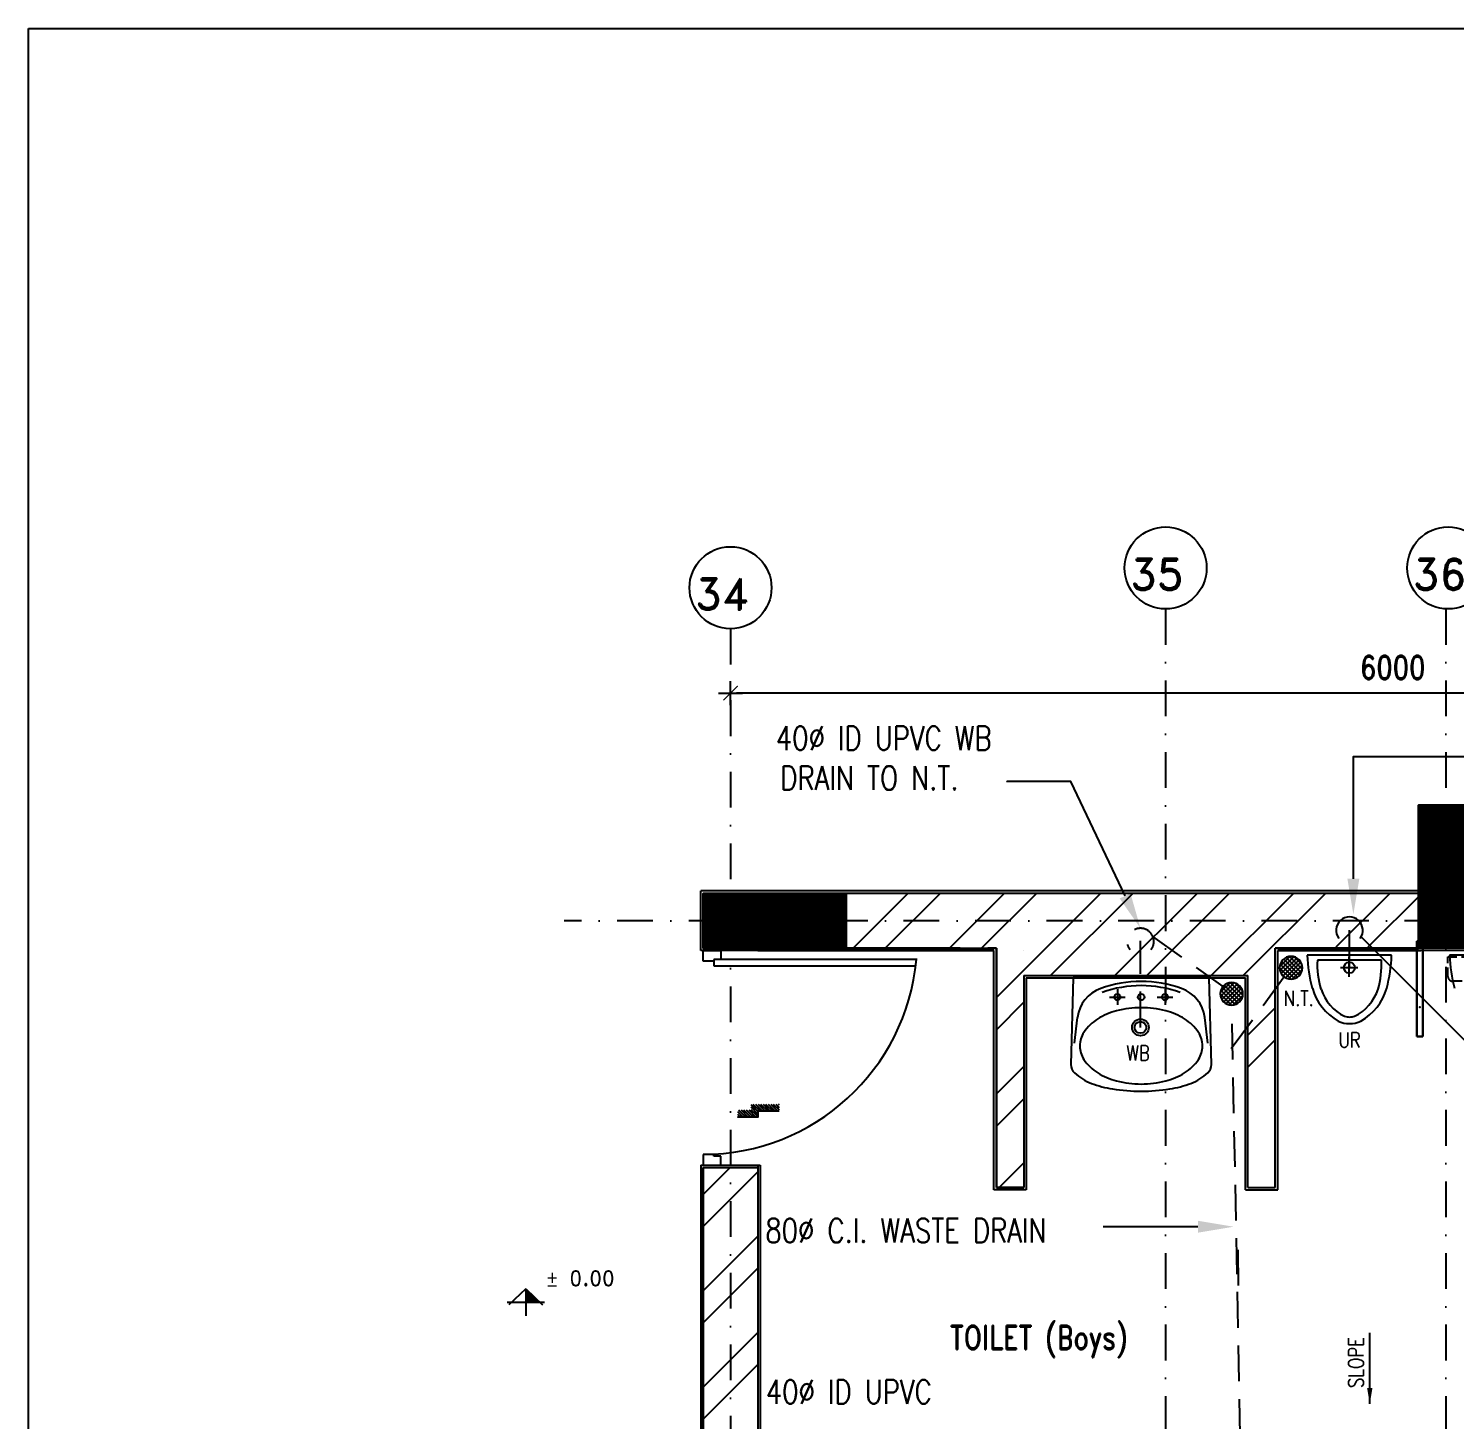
# Model space of a CAD drawing. Extents: x -437689 to -407696, y -55787 to -37037.
# Drawn here: x -437689 to -434699, y -39954 to -37037 of the extents above; entities that cross this region are included whole.
import ezdxf
from ezdxf.enums import TextEntityAlignment as Align

# ---------------------------------------------------------------- set-up
doc = ezdxf.new("R2010")
doc.units = 0
doc.header["$LTSCALE"] = 150
doc.header["$MEASUREMENT"] = 0
for name, pattern in [('DASHDOT', [1, 0.5, -0.25, 0, -0.25]), ('DASHED', [0.75, 0.5, -0.25]), ('HIDDEN2', [0.1875, 0.125, -0.0625])]:
    doc.linetypes.add(name, pattern=pattern)
doc.layers.get('0').update_dxf_attribs({"linetype": 'CONTINUOUS'})
doc.layers.get('DEFPOINTS').update_dxf_attribs({"linetype": 'CONTINUOUS'})
for name, color, linetype in [('2MM', 1, 'CONTINUOUS'), ('3MM', 3, 'CONTINUOUS'), ('5MM', 6, 'CONTINUOUS'), ('COL', 2, 'CONTINUOUS'), ('DIM', 6, 'CONTINUOUS'), ('DOOR', 31, 'CONTINUOUS'), ('DR', 6, 'CONTINUOUS'), ('DROP', 64, 'CONTINUOUS'), ('GRID', 252, 'DASHDOT'), ('SANITARY', 1, 'CONTINUOUS'), ('STR-QUOTA', 1, 'CONTINUOUS'), ('TEXT', 7, 'CONTINUOUS'), ('TXT', 7, 'CONTINUOUS'), ('WALL', 7, 'CONTINUOUS'), ('WASTE', 3, 'DASHED')]:
    doc.layers.add(name, color=color, linetype=linetype)
doc.styles.add('RD', font='ROMAND.shx', dxfattribs={"width": 0.8})
doc.styles.add('ROMAND', font='ROMAND', dxfattribs={"height": 300})
doc.styles.add('T', font='romans.shx', dxfattribs={"height": 450})
doc.styles.add('TESTI', font='ROMAND.SHX')

# ---------------------------------------------------------------- blocks, each defined once
blk = doc.blocks.new('*X0')
at = {"color": 0}
for p, q in [((12734.9, 9916.2), (12714.5, 9936.6)), ((12726.1, 9916.2), (12714.5, 9927.8)), ((12717.3, 9916.2), (12714.5, 9918.9)), ((12743.8, 9916.2), (12718.8, 9941.2)), ((12752.6, 9916.2), (12727.6, 9941.2)), ((12761.4, 9916.2), (12736.4, 9941.2)), ((12770.3, 9916.2), (12745.3, 9941.2)), ((12779.1, 9916.2), (12754.1, 9941.2)), ((12788, 9916.2), (12763, 9941.2)), ((12796.8, 9916.2), (12771.8, 9941.2)), ((12805.6, 9916.2), (12780.6, 9941.2)), ((12813.4, 9935), (12788.4, 9960)), ((12813.4, 9926.1), (12788.4, 9951.1)), ((12813.4, 9917.3), (12788.4, 9942.3)), ((12820.5, 9936.7), (12795.5, 9961.7)), ((12829.3, 9936.7), (12804.3, 9961.7)), ((12838.2, 9936.7), (12813.2, 9961.7)), ((12847, 9936.7), (12822, 9961.7)), ((12855.8, 9936.7), (12830.8, 9961.7)), ((12859.3, 9942.1), (12839.7, 9961.7)), ((12859.3, 9951), (12848.5, 9961.7)), ((12859.3, 9959.8), (12857.4, 9961.7))]:
    blk.add_line(p, q, dxfattribs=at)

msp = doc.modelspace()

# ---------------------------------------------------------------- linework, layer by layer
at = {"color": 0}
for p, q in [((-435065.2, -39004.2), (-435044.1, -38983.1)), ((-435064.7, -39012.5), (-435035.9, -38983.7)), ((-435062.1, -39018.8), (-435029.6, -38986.3)), ((-435061.2, -38993.2), (-435028.1, -39026.3)), ((-435058.2, -39023.7), (-435024.6, -38990.1)), ((-435056.9, -38988.6), (-435023.5, -39022)), ((-435051.5, -38985.1), (-435020, -39016.6)), ((-435044.7, -38983.2), (-435018.1, -39009.8)), ((-435035.1, -38983.9), (-435018.8, -39000.2)), ((-435065.4, -39006.7), (-435041.6, -39030.5)), ((-435064.1, -38999.1), (-435034, -39029.2)), ((-435062.1, -39018.8), (-435053.7, -39027.2)), ((-435053.1, -39027.5), (-435020.9, -38995.2)), ((-435046.7, -39029.9), (-435018.4, -39001.6)), ((-435038.2, -39030.2), (-435018.1, -39010.2)), ((-435189.9, -39058.8), (-435168.7, -39037.6)), ((-435189.3, -39067), (-435160.5, -39038.2)), ((-435188.7, -39053.6), (-435158.6, -39083.8)), ((-435186.7, -39073.3), (-435154.2, -39040.8)), ((-435185.8, -39047.7), (-435152.7, -39080.8)), ((-435182.8, -39078.3), (-435149.2, -39044.7)), ((-435181.6, -39043.1), (-435148.1, -39076.6)), ((-435177.8, -39082), (-435145.5, -39049.8)), ((-435176.1, -39039.7), (-435144.7, -39071.2)), ((-435169.3, -39037.7), (-435142.7, -39064.3)), ((-435159.7, -39038.4), (-435143.4, -39054.8)), ((-435190, -39061.2), (-435166.2, -39085)), ((-435186.7, -39073.3), (-435178.3, -39081.7)), ((-435171.3, -39084.5), (-435143, -39056.2)), ((-435162.8, -39084.8), (-435142.7, -39064.7))]:
    msp.add_line(p, q, dxfattribs=at)
at = {"color": 8}
for p, q in [((-434830.6, -38980.6), (-435007.7, -38980.6)), ((-434852, -38990.6), (-434986.3, -38990.6)), ((-434920.4, -38984.1), (-434920.4, -39025.7)), ((-434532.2, -38980.6), (-434709.4, -38980.6)), ((-434937.6, -39006.3), (-434901.2, -39006.3)), ((-435498.3, -39028.1), (-435503.3, -39209.6)), ((-435213.3, -39028.1), (-435498.3, -39028.1)), ((-435405.8, -39051.4), (-435405.8, -39084.7)), ((-435305.8, -39051.4), (-435305.8, -39084.7)), ((-435208.3, -39209.6), (-435213.3, -39028.1)), ((-435422.5, -39068.1), (-435389.2, -39068.1)), ((-435322.5, -39068.1), (-435289.2, -39068.1)), ((-435495.6, -39165.1), (-435489.2, -39111)), ((-435216.1, -39165.1), (-435222.4, -39111))]:
    msp.add_line(p, q, dxfattribs=at)
at = {"color": 8, "linetype": 'HIDDEN2'}
for p, q in [((-434712.5, -39024.9), (-434712.5, -38984.1)), ((-434712.5, -38984.1), (-434531.6, -38984.1)), ((-434541.7, -39035), (-434702.4, -39035))]:
    msp.add_line(p, q, dxfattribs=at)
at = {"color": 8}
for centre, radius in [((-434919.1, -39006.4), 11.5), ((-435405.8, -39068.1), 6.77), ((-435355.8, -39068.1), 6.77), ((-435305.8, -39068.1), 6.77), ((-435357.3, -39131.8), 17.5), ((-435357.3, -39131.8), 12.3)]:
    msp.add_circle(centre, radius, dxfattribs=at)
for centre, start, end in [((-435041.6, -39006.7), 90, 270), ((-435041.6, -39006.7), 270, 90), ((-435166.2, -39061.3), 90, 270), ((-435166.2, -39061.3), 270, 90)]:
    msp.add_arc(centre, 23.8, start, end)
for centre, radius, start, end in [((-434684, -38967.6), 324, 182.29, 194.6621), ((-434798.2, -38999.7), 188.3, 177.2241, 196.0171), ((-435040, -38999.7), 188.3, 343.9829, 2.7759), ((-435154.3, -38967.6), 324, 345.3379, 357.71), ((-434385.6, -38967.6), 324, 182.29, 194.6621), ((-435415.7, -39119.7), 74, 109.7205, 173.2872), ((-435355.8, -39286.7), 251.4, 70.2795, 109.7205), ((-435355.8, -39286.7), 242.5, 70.2795, 109.7205), ((-435296, -39119.7), 74, 6.7128, 70.2795), ((-434886.2, -39018.2), 115, 195.8507, 240.7224), ((-434885.3, -39020.5), 98.4, 198.4711, 243.4319), ((-434952.4, -39020.5), 98.4, 296.5681, 341.5289), ((-434951.5, -39018.2), 115, 299.2776, 344.1493), ((-435371.9, -39234.7), 142.1, 104.4333, 121.8551), ((-435355.8, -39297.1), 206.5, 90, 104.4333), ((-435355.8, -39297.1), 206.5, 75.5667, 90), ((-435339.8, -39234.7), 142.1, 58.1449, 75.5667), ((-434915.6, -39057.9), 52.4, 254.7817, 266.4121), ((-434922.1, -39057.9), 52.4, 273.5879, 285.2183), ((-435433.4, -39170.6), 51.1, 146.3116, 180), ((-435396.4, -39195.3), 95.7, 121.8551, 146.3116), ((-435315.3, -39195.3), 95.7, 33.6884, 58.1449), ((-435278.2, -39170.6), 51.1, 0, 33.6884), ((-434921.6, -39080.7), 43.2, 241.1669, 273.7628), ((-434916.1, -39080.7), 43.2, 266.2372, 298.8331), ((-435433.4, -39170.6), 51.1, 180, 213.6884), ((-435278.2, -39170.6), 51.1, 326.3116, 360), ((-435396.4, -39145.9), 95.7, 213.6884, 238.1449), ((-435315.3, -39145.9), 95.7, 301.8551, 326.3116), ((-435479.2, -39209.6), 24.1, 176.8439, 180), ((-435479.2, -39209.6), 24.1, 180, 227.4898), ((-435421, -39146.1), 110.3, 227.4898, 249.2086), ((-435371.9, -39106.5), 142.1, 238.1449, 255.5667), ((-435339.8, -39106.5), 142.1, 284.4333, 301.8551), ((-435290.7, -39146.1), 110.3, 290.7914, 312.5102), ((-435232.5, -39209.6), 24.1, 312.5102, 360), ((-435232.5, -39209.6), 24.1, 0, 3.1561), ((-435381.8, -39042.8), 220.8, 249.2086, 261.0621), ((-435355.8, -38877.9), 387.7, 261.0621, 270), ((-435355.8, -39044.1), 206.5, 255.5667, 270), ((-435355.8, -39044.1), 206.5, 270, 284.4333), ((-435355.8, -38877.9), 387.7, 270, 278.9379), ((-435329.9, -39042.8), 220.8, 278.9379, 290.7914)]:
    msp.add_arc(centre, radius, start, end, dxfattribs=at)
at = {"color": 8, "linetype": 'HIDDEN2'}
msp.add_arc((-434702.4, -39024.9), 10.1, 180, 270, dxfattribs=at)
at = {"layer": '2MM'}
for p, q in [((-436217, -38455.6), (-436217, -38405.6)), ((-436242, -38430.6), (-436192, -38430.6))]:
    msp.add_line(p, q, dxfattribs=at)
at = {"layer": '3MM', "color": 7}
for p, q in [((-436646.5, -39680.4), (-436681.8, -39713.5)), ((-436646.5, -39680.4), (-436646.5, -39736.7)), ((-436646.5, -39680.4), (-436611.1, -39713.5)), ((-436685.6, -39708), (-436607.3, -39708))]:
    msp.add_line(p, q, dxfattribs=at)
msp.add_solid([(-436646.5, -39680.4), (-436646.5, -39708), (-436617, -39708)], dxfattribs=at)
at = {"layer": '5MM'}
msp.add_lwpolyline([(-436115.2, -39307.7), (-436159.5, -39307.7), (-436159.5, -39320), (-436202.1, -39320)], dxfattribs=at)
at = {"layer": 'COL'}
for p, q in [((-434659.5, -38665.6), (-434774.5, -38665.6)), ((-434659.5, -38665.6), (-434774.5, -38665.6)), ((-435974.5, -38850.6), (-435974.5, -38965.6)), ((-435974.5, -38850.6), (-435974.5, -38965.6))]:
    msp.add_line(p, q, dxfattribs=at)
at = {"layer": 'COL', "const_width": 115}
for points in [[(-434717, -38665.6), (-434717, -38965.6)], [(-435974.5, -38908.1), (-436274.5, -38908.1)]]:
    msp.add_lwpolyline(points, dxfattribs=at)
at = {"layer": 'COL'}
for points in [[(-434659.5, -38665.6), (-434659.5, -38965.6), (-434659.5, -38965.6), (-434774.5, -38965.6), (-434774.5, -38665.6)], [(-435974.5, -38850.6), (-436274.5, -38850.6), (-436274.5, -38850.6), (-436274.5, -38965.6), (-435974.5, -38965.6)]]:
    msp.add_lwpolyline(points, close=True, dxfattribs=at)
at = {"layer": 'DEFPOINTS', "color": 8}
for p, q in [((-435498.3, -39028.1), (-435503.3, -39209.6)), ((-435213.3, -39028.1), (-435498.3, -39028.1)), ((-435208.3, -39209.6), (-435213.3, -39028.1))]:
    msp.add_line(p, q, dxfattribs=at)
for centre, radius, start, end in [((-435479.2, -39209.6), 24.1, 180, 227.4898), ((-435421, -39146.1), 110.3, 227.4898, 249.2086), ((-435290.7, -39146.1), 110.3, 290.7914, 312.5102), ((-435232.5, -39209.6), 24.1, 312.5102, 360), ((-435232.5, -39209.6), 24.1, 0, 3.1561), ((-435381.8, -39042.8), 220.8, 249.2086, 261.0621), ((-435355.8, -38877.9), 387.7, 261.0621, 270), ((-435355.8, -38877.9), 387.7, 270, 278.9379), ((-435329.9, -39042.8), 220.8, 278.9379, 290.7914)]:
    msp.add_arc(centre, radius, start, end, dxfattribs=at)
at = {"layer": 'DIM', "color": 7, "const_width": 2.5}
msp.add_lwpolyline([(-436202, -38415.6), (-436232, -38445.6)], dxfattribs=at)
at = {"layer": 'DOOR', "color": 8}
for p, q in [((-436274.5, -38993.1), (-436274.5, -38970.6)), ((-436274.5, -38970.6), (-436237, -38970.6)), ((-436252, -38993.1), (-436274.5, -38993.1)), ((-435825.5, -38989.3), (-436252, -38989.3)), ((-436252, -38989.3), (-436252, -39002.5)), ((-436237, -38989.3), (-436252, -38989.3)), ((-436252, -38989.3), (-436252, -38993.1)), ((-436237, -38970.6), (-436237, -38989.3)), ((-436252, -39002.5), (-435829.1, -39002.5)), ((-436274.5, -39398.1), (-436274.5, -39420.6)), ((-436252, -39398.1), (-436274.5, -39398.1)), ((-436252, -39401.8), (-436252, -39398.1)), ((-436237, -39401.8), (-436252, -39401.8)), ((-436237, -39420.6), (-436237, -39401.8)), ((-436274.5, -39420.6), (-436237, -39420.6))]:
    msp.add_line(p, q, dxfattribs=at)
msp.add_arc((-436275, -38948.5), 449.6, 270.0549, 354.7841, dxfattribs=at)
at = {"layer": 'DR', "linetype": 'CONTINUOUS', "ltscale": 900}
for p, q in [((-434919.1, -39006.4), (-434919.1, -38928.2)), ((-434355.1, -39481.6), (-434894.6, -38942))]:
    msp.add_line(p, q, dxfattribs=at)
for points in [[(-434910.8, -38820), (-434910.8, -38563.8), (-434496.4, -38563.8), (-434496.4, -38266.6), (-434247.8, -38266.6), (-434197.4, -38266.6)], [(-435389.5, -38856.1), (-435503.3, -38615.7), (-435637.3, -38615.7), (-435637.3, -38615.7)], [(-435236.8, -39549.9), (-435385.2, -39549.9), (-435435.6, -39549.9)]]:
    msp.add_lwpolyline(points, dxfattribs=at)
msp.add_arc((-434919.1, -38928.2), 28.1, 323.1301, 216.8699, dxfattribs=at)
for points in [[(-434898.3, -38820), (-434910.8, -38895), (-434923.3, -38820)], [(-435378.2, -38850.7), (-435357.3, -38923.8), (-435400.8, -38861.4)], [(-435236.8, -39537.4), (-435161.8, -39549.9), (-435236.8, -39562.4)]]:
    msp.add_solid(points, dxfattribs=at)
at = {"layer": 'GRID'}
for p, q in [((-435304.5, -38254.2), (-435304.5, -43799.9)), ((-434717, -38254.2), (-434717, -43799.9)), ((-436217, -38295.6), (-436217, -43799.9)), ((-432777.2, -38908.3), (-436565.5, -38908.3))]:
    msp.add_line(p, q, dxfattribs=at)
at = {"layer": 'SANITARY'}
for p, q in [((-434765, -38950.6), (-434777.5, -38950.6)), ((-434777.5, -38950.6), (-434777.5, -39150.6)), ((-434765, -38950.6), (-434777.5, -38950.6)), ((-434777.5, -38950.6), (-434777.5, -39150.6)), ((-434777.5, -39150.6), (-434777.5, -38950.6)), ((-434777.5, -38950.6), (-434765, -38950.6)), ((-434765, -39150.6), (-434765, -38950.6)), ((-434765, -39150.6), (-434765, -38950.6)), ((-434765, -38950.6), (-434765, -39150.6)), ((-434777.5, -39150.6), (-434765, -39150.6)), ((-434777.5, -39150.6), (-434765, -39150.6)), ((-434765, -39150.6), (-434777.5, -39150.6))]:
    msp.add_line(p, q, dxfattribs=at)
at = {"layer": 'STR-QUOTA', "color": 1, "ltscale": 900}
msp.add_line((-433229.5, -38430.6), (-436204.5, -38430.6), dxfattribs=at)
at = {"layer": 'TEXT', "linetype": 'CONTINUOUS'}
for centre in [(-435304.5, -38168.2), (-434712, -38168.2), (-436217, -38209.6)]:
    msp.add_circle(centre, 86, dxfattribs=at)
at = {"layer": 'WALL', "color": 7, "linetype": 'CONTINUOUS', "ltscale": 900}
for p, q in [((-437689.1, -55786.7), (-437689.1, -37036.7)), ((-437689.1, -37036.7), (-411439.1, -37036.7))]:
    msp.add_line(p, q, dxfattribs=at)
at = {"layer": 'WALL', "color": 9}
for p, q in [((-433159.5, -38845.6), (-436279.5, -38845.6)), ((-435664.5, -38970.6), (-436279.5, -38970.6)), ((-433279.5, -38970.6), (-435069.5, -38970.6)), ((-435069.5, -39472.8), (-435069.5, -38970.6)), ((-435137, -39472.8), (-435137, -39028.1))]:
    msp.add_line(p, q, dxfattribs=at)
at = {"layer": 'WALL', "color": 9, "linetype": 'CONTINUOUS', "ltscale": 900}
for p, q in [((-436279.5, -38970.6), (-436279.5, -38845.6)), ((-436279.5, -39420.6), (-436154.5, -39420.6)), ((-436279.5, -39425.6), (-436279.5, -40863.1)), ((-436154.5, -39420.6), (-436154.5, -40345.6))]:
    msp.add_line(p, q, dxfattribs=at)
at = {"layer": 'WALL', "linetype": 'CONTINUOUS'}
for p, q in [((-436164.5, -38845.6), (-436279.5, -38845.6)), ((-436164.5, -38850.6), (-436274.5, -38850.6)), ((-436274.5, -38850.6), (-436274.5, -38966)), ((-434774.5, -38850.6), (-436159.5, -38850.6)), ((-436159.5, -38965.6), (-435659.5, -38965.6)), ((-435659.5, -39467.8), (-435659.5, -38965.6)), ((-435074.5, -38965.6), (-434774.5, -38965.6)), ((-435069.5, -38970.6), (-434769.5, -38970.6)), ((-435601.9, -39023.1), (-435602, -39467.8)), ((-435601.8, -39023.1), (-435132, -39023.1)), ((-435602, -39467.8), (-435659.5, -39467.8))]:
    msp.add_line(p, q, dxfattribs=at)
at = {"layer": 'WALL', "linetype": 'CONTINUOUS', "ltscale": 900}
for p, q in [((-436274.5, -38965.6), (-436274.5, -38850.6)), ((-436279.5, -39420.6), (-436279.5, -39555.5)), ((-436274.5, -39425.6), (-436274.5, -40858.1)), ((-436274.5, -39425.6), (-436159.5, -39425.6)), ((-436159.5, -39420.6), (-436159.5, -40408.3)), ((-436159.5, -39425.6), (-436159.5, -39555.5))]:
    msp.add_line(p, q, dxfattribs=at)
at = {"layer": 'WALL'}
for p, q in [((-433159.5, -38850.6), (-436159.5, -38850.6)), ((-435735.1, -38965.6), (-436274.5, -38965.6)), ((-435735.1, -38965.6), (-436274.5, -38965.6)), ((-435659.5, -38965.6), (-435677.6, -38965.6)), ((-435659.5, -38965.6), (-435659.5, -39467.8)), ((-435601.8, -38970.6), (-435601.8, -38970.6)), ((-433274.5, -38965.6), (-435074.5, -38965.6)), ((-435074.5, -39467.8), (-435074.5, -38965.6)), ((-435132, -39467.8), (-435132, -39023.1)), ((-435659.5, -39467.8), (-435602, -39467.8)), ((-435132, -39467.8), (-435074.5, -39467.8)), ((-435137, -39472.8), (-435069.5, -39472.8))]:
    msp.add_line(p, q, dxfattribs=at)
at = {"layer": 'WALL', "color": 9, "linetype": 'DASHDOT', "ltscale": 900}
for p, q in [((-435959.9, -38965.6), (-435844.9, -38850.6)), ((-435892.5, -38965.6), (-435777.5, -38850.6)), ((-435757.8, -38965.6), (-435642.8, -38850.6)), ((-435690.5, -38965.6), (-435575.5, -38850.6)), ((-435659.5, -39069.4), (-435440.8, -38850.6)), ((-435545.9, -39023.1), (-435373.4, -38850.6)), ((-435411.2, -39023.1), (-435238.7, -38850.6)), ((-435343.9, -39023.1), (-435171.4, -38850.6)), ((-435209.1, -39023.1), (-435036.6, -38850.6)), ((-435141.8, -39023.1), (-434969.3, -38850.6)), ((-434946.8, -38962.8), (-434834.6, -38850.6)), ((-434879.6, -38962.9), (-434767.2, -38850.6)), ((-434745.1, -38963.2), (-434632.5, -38850.6)), ((-436159.5, -38970.6), (-435664.5, -38970.6)), ((-435659.5, -39136.7), (-435602, -39079.2)), ((-435132, -39148), (-435074.5, -39090.5)), ((-435132, -39215.4), (-435074.5, -39157.9)), ((-435659.5, -39271.4), (-435602, -39213.9)), ((-435659.5, -39338.8), (-435602, -39281.3)), ((-436274.5, -39482.3), (-436217.8, -39425.6)), ((-436274.5, -39549.7), (-436159.5, -39434.7)), ((-435658.8, -39472.7), (-435602, -39416)), ((-436274.5, -39684.4), (-436159.5, -39569.4)), ((-436274.5, -39751.7), (-436159.5, -39636.7)), ((-436274.5, -39886.4), (-436159.5, -39771.4)), ((-436274.5, -39953.8), (-436159.5, -39838.8))]:
    msp.add_line(p, q, dxfattribs=at)
at = {"layer": 'WALL', "color": 9, "linetype": 'CONTINUOUS'}
for p, q in [((-435664.5, -39472.8), (-435664.5, -38970.6)), ((-435596.9, -39028), (-435597, -39472.8)), ((-435597, -39028.1), (-435137, -39028.1)), ((-435597, -39472.8), (-435664.5, -39472.8))]:
    msp.add_line(p, q, dxfattribs=at)
at = {"layer": 'WALL', "linetype": 'DASHDOT', "ltscale": 900}
for p, q in [((-436274.5, -40245.6), (-436274.5, -39425.6)), ((-436274.5, -39425.6), (-436159.5, -39425.6)), ((-436159.5, -39425.6), (-436159.5, -40245.6))]:
    msp.add_line(p, q, dxfattribs=at)
at = {"layer": 'WALL', "color": 6}
msp.add_line((-434876.4, -39921.5), (-434876.4, -39772.5), dxfattribs=at)
at = {"layer": 'WALL', "color": 2, "linetype": 'CONTINUOUS', "ltscale": 900}
msp.add_point((-434771.2, -39089.5), dxfattribs=at)
msp.add_point((-434771.2, -39089.5), dxfattribs=at)
msp.add_point((-434771.2, -39089.5), dxfattribs=at)
at = {"layer": 'WALL', "color": 6}
msp.add_solid([(-434882, -39887.8), (-434870.8, -39887.8), (-434876.4, -39921.5)], dxfattribs=at)
at = {"layer": 'WASTE'}
for p, q in [((-435357.3, -39131.8), (-435357.3, -38950.1)), ((-435332.1, -38940.8), (-435172.9, -39054.2)), ((-435055.7, -39025.9), (-435167.2, -39177.4)), ((-435130.2, -40886.4), (-435165.7, -39084.2)), ((-435153, -39598.4), (-435152, -39700.3))]:
    msp.add_line(p, q, dxfattribs=at)
msp.add_arc((-435357.3, -38952), 28.1, 323.1301, 216.8699, dxfattribs=at)

# ---------------------------------------------------------------- block references
at = {"layer": 'DROP', "xscale": 0.5999999999767169, "yscale": 0.5999999999985448, "zscale": 0.6, "rotation": 180}
msp.add_blockref('*X0', (-428486.5, -33343), dxfattribs=at)

# ---------------------------------------------------------------- texts
at = {"layer": 'DIM', "color": 7, "style": 'RD'}
msp.add_text('%%P 0.00', height=31.25, dxfattribs=at).set_placement((-436459.7, -39658), align=Align.MIDDLE_RIGHT)
at = {"layer": 'DR', "color": 7, "linetype": 'CONTINUOUS', "style": 'RD', "width": 0.8}
msp.add_text('6000', height=50, dxfattribs=at).set_placement((-434896.8, -38402))
at = {"layer": 'TEXT', "style": 'ROMAND'}
for s, p in [('35', (-435378.5, -38214.1)), ('36', (-434786, -38214.1)), ('34', (-436291, -38255.5))]:
    msp.add_text(s, height=65, dxfattribs=at).set_placement(p)
at = {"layer": 'TEXT', "style": 'T', "width": 0.8}
for s, p in [('40%%c ID UPVC WB', (-436121.9, -38550.1)), ('DRAIN TO N.T.', (-436112.4, -38633.6)), ('80%%c C.I. WASTE DRAIN', (-436144, -39582.9)), ('40%%c ID UPVC', (-436142.9, -39921.1))]:
    msp.add_text(s, height=50, dxfattribs=at).set_placement(p)
at = {"layer": 'TXT', "style": 'TESTI', "width": 0.8}
for s, height, p in [('N.T.', 31.5, (-435056.5, -39086.7)), ('UR', 31.5, (-434941.8, -39174.2)), ('WB', 31.5, (-435386.4, -39201.3)), ('TOILET (Boys)', 50, (-435756.7, -39807.2))]:
    msp.add_text(s, height=height, dxfattribs=at).set_placement(p)
msp.add_text('SLOPE', height=31.5, rotation=90, dxfattribs=at).set_placement((-434889.7, -39888.2))

doc.saveas('drawing.dxf')
